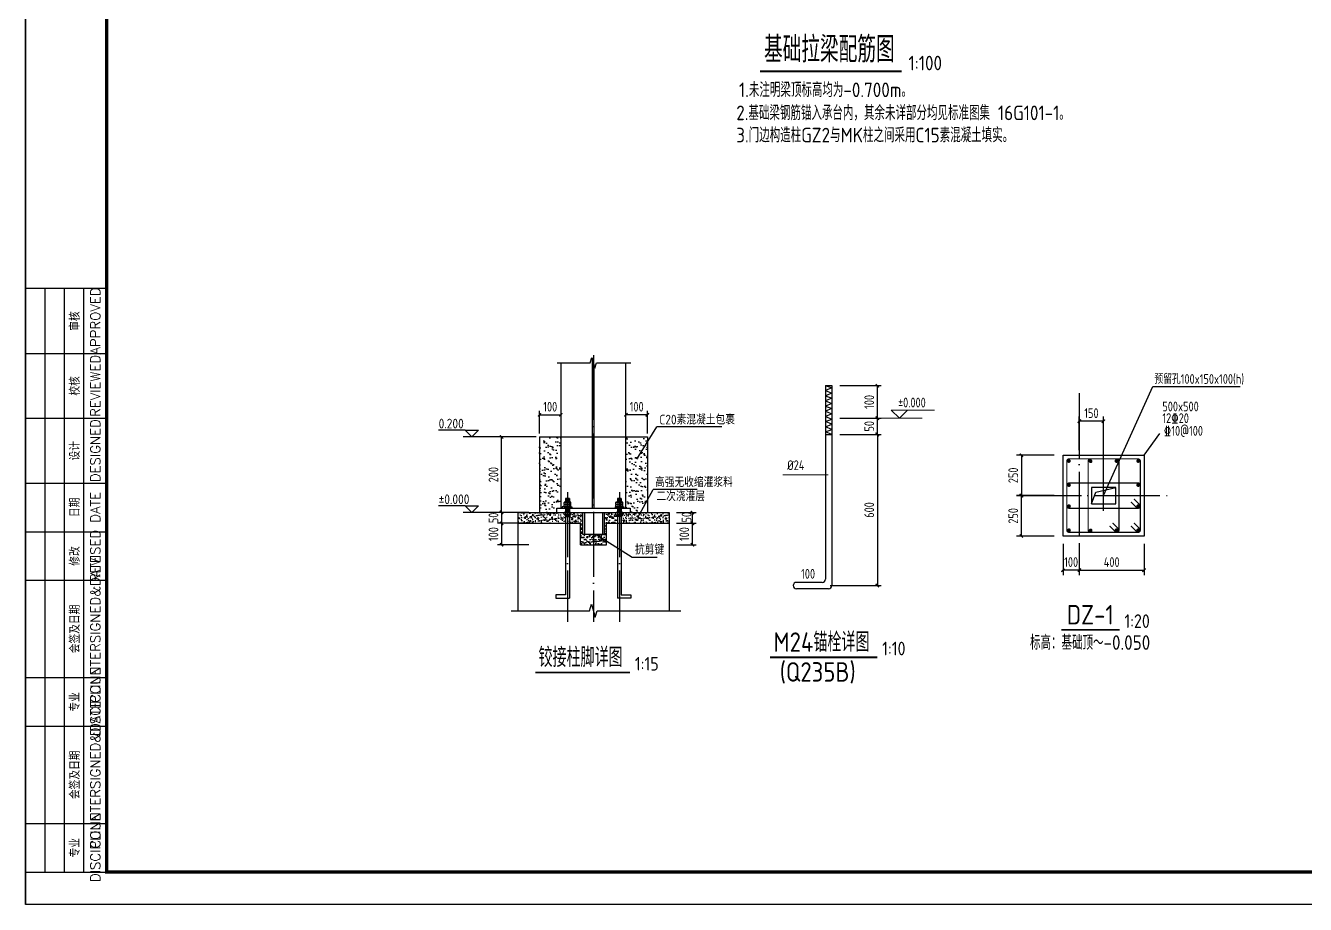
# Model space of a CAD drawing. Header units: millimetres. Extents: x 865974 to 875117, y 41124 to 44891.
# Drawn here: x 867834.6 to 868229.3, y 41123.6 to 41394.8 of the extents above; entities that cross this region are included whole.
import ezdxf
from ezdxf.enums import TextEntityAlignment as Align

# ---------------------------------------------------------------- set-up
doc = ezdxf.new("R2010")
doc.units = ezdxf.units.MM
doc.header["$LTSCALE"] = 1000
doc.header["$MEASUREMENT"] = 0
doc.linetypes.add('DOTE', pattern=[2.42, 2, -0.2, 0.02, -0.2])
for name, color, linetype in [('AXIS', 3, 'Continuous'), ('COLUMN', 9, 'Continuous'), ('D1', 112, 'Continuous'), ('D2', 6, 'Continuous'), ('DIM', 7, 'Continuous'), ('DIM_SYMB', 3, 'Continuous'), ('DOTE', 1, 'DOTE'), ('NUM', 7, 'Continuous'), ('OTHER', 2, 'Continuous'), ('Prof', 2, 'Continuous'), ('PUB_DIM', 3, 'Continuous'), ('PUB_TEXT', 7, 'Continuous'), ('图层4', 4, 'Continuous'), ('尺寸标注', 7, 'Continuous'), ('支撑', 6, 'Continuous'), ('柱', 2, 'Continuous'), ('柱平法箍筋', 24, 'Continuous'), ('柱平法纵筋', 7, 'Continuous'), ('柱集中标注', 2, 'Continuous'), ('梁', 4, 'Continuous'), ('螺栓孔标注', 253, 'Continuous')]:
    doc.layers.add(name, color=color, linetype=linetype)
doc.layers.add('D3', color=62, linetype='Continuous', lineweight=9)
doc.styles.add('ECEC_TK', font='txt_l.shx', dxfattribs={"bigfont": 'hztxt_l.shx'})
doc.styles.add('GBHZ', font='gbenor.shx', dxfattribs={"width": 0.9, "bigfont": 'gbcbig.shx'})
doc.dimstyles.new('Y10', dxfattribs={"dimscale": 0, "dimtxt": 3, "dimasz": 0.01, "dimexe": 1.2, "dimexo": 1, "dimgap": 1, "dimtad": 1, "dimdec": 0, "dimlfac": 10, "dimzin": 0, "dimdsep": 46, "dimtxsty": 'GBHZ', "dimblk1": 'DX', "dimblk2": 'DX', "dimsah": 1, "dimcen": 0.09, "dimdle": 1, "dimadec": 0, "dimazin": 0, "dimtfac": 1, "dimtdec": 0, "dimtix": 1, "dimtmove": 2, "dimatfit": 3, "dimldrblk": 'DX', "dimfxl": 0, "dimtolj": 1, "dimtzin": 0, "dimarcsym": 0})
doc.dimstyles.new('Y15', dxfattribs={"dimscale": 0, "dimtxt": 3, "dimasz": 0.01, "dimexe": 1.2, "dimexo": 1, "dimgap": 1, "dimtad": 1, "dimdec": 0, "dimlfac": 15, "dimzin": 0, "dimdsep": 46, "dimtxsty": 'GBHZ', "dimblk1": 'DX', "dimblk2": 'DX', "dimsah": 1, "dimcen": 0.09, "dimdle": 1, "dimadec": 0, "dimazin": 0, "dimtfac": 1, "dimtdec": 0, "dimtix": 1, "dimtmove": 2, "dimatfit": 3, "dimldrblk": 'DX', "dimfxl": 0, "dimtolj": 1, "dimtzin": 0, "dimarcsym": 0})
doc.dimstyles.new('Y20', dxfattribs={"dimscale": 0, "dimtxt": 3, "dimasz": 0.01, "dimexe": 1.5, "dimexo": 0.03, "dimgap": 1, "dimtad": 1, "dimdec": 0, "dimlfac": 20, "dimzin": 0, "dimdsep": 46, "dimtxsty": 'GBHZ', "dimblk1": 'DX', "dimblk2": 'DX', "dimsah": 1, "dimcen": 0.09, "dimdle": 1, "dimadec": 0, "dimazin": 0, "dimtfac": 1, "dimtdec": 0, "dimtix": 1, "dimtmove": 2, "dimatfit": 3, "dimldrblk": 'DX', "dimfxl": 0, "dimtolj": 1, "dimtzin": 0, "dimarcsym": 0})
pattern_1 = [(37.5, (502885.5119, -183034.294), (-0.041995572, 1.2845491793), [0, -1.0133333333, 0, -1.1333333333, 0, -1.0833333333]), (7.5, (502885.5119, -183034.294), (1.179851137, 1.88143071), [0, -0.5466666667, 0, -0.9133333333, 0, -0.35]), (327.5, (502884.6919, -183034.294), (2.0760945745, 0.0037727024), [0, -0.3333333333, 0, -1.2, 0, -1.5666666667]), (317.5, (502884.6919, -183034.294), (2.004084403, 0.585117043), [0, -0.1666666667, 0, -0.7866666667, 0, -0.9])]
pattern_2 = [(37.5, (502885.512, -183034.294), (-0.083991144, 2.569098359), [0, -2.026666667, 0, -2.266666667, 0, -2.166666667]), (7.5, (502885.512, -183034.294), (2.359702274, 3.76286142), [0, -1.093333333, 0, -1.826666667, 0, -0.7]), (327.5, (502883.872, -183034.294), (4.152189149, 0.007545405), [0, -0.666666667, 0, -2.4, 0, -3.133333333]), (317.5, (502883.872, -183034.294), (4.008168806, 1.170234087), [0, -0.333333333, 0, -1.573333333, 0, -1.8])]

# ---------------------------------------------------------------- blocks, each defined once
blk = doc.blocks.new('DX')
at = {"color": 0, "linetype": 'ByBlock', "const_width": 40}
blk.add_lwpolyline([(-54, -51), (46, 49)], dxfattribs=at)
blk = doc.blocks.new('*D584')
at = {"layer": 'Defpoints', "color": 0, "linetype": 'ByBlock', "transparency": 16777216}
for p in [(868034.36, 41241.21), (868040.26, 41241.21), (868034.36, 41234.54)]:
    blk.add_point(p, dxfattribs=at)
at = {"layer": 'DIM', "color": 0, "linetype": 'ByBlock', "lineweight": -2, "transparency": 16777216}
for p, q in [((868035.36, 41241.21), (868041.46, 41241.21)), ((868040.26, 41234.55), (868040.26, 41241.2)), ((868035.36, 41234.54), (868041.46, 41234.54))]:
    blk.add_line(p, q, dxfattribs=at)
at = {"layer": 'DIM', "color": 0, "linetype": 'ByBlock', "lineweight": -2, "transparency": 16777216, "xscale": 0.01, "yscale": 0.01, "zscale": 0.01}
for p, rotation in [((868040.26, 41241.21), 90), ((868040.26, 41234.54), 270)]:
    blk.add_blockref('DX', p, dxfattribs=dict(at, rotation=rotation))
at = {"layer": 'DIM', "color": 0, "linetype": 'ByBlock', "transparency": 16777216, "insert": (868037.76, 41237.87), "char_height": 3, "attachment_point": 5, "rotation": 90, "style": 'GBHZ'}
blk.add_mtext('\\A1;100', dxfattribs=at)
blk = doc.blocks.new('*D585')
at = {"layer": 'Defpoints', "color": 0, "linetype": 'ByBlock', "transparency": 16777216}
for p in [(868034.36, 41244.54), (868040.26, 41244.54), (868034.36, 41241.21)]:
    blk.add_point(p, dxfattribs=at)
at = {"layer": 'DIM', "color": 0, "linetype": 'ByBlock', "lineweight": -2, "transparency": 16777216}
for p, q in [((868035.36, 41244.54), (868041.46, 41244.54)), ((868040.26, 41241.22), (868040.26, 41244.53)), ((868035.36, 41241.21), (868041.46, 41241.21))]:
    blk.add_line(p, q, dxfattribs=at)
at = {"layer": 'DIM', "color": 0, "linetype": 'ByBlock', "lineweight": -2, "transparency": 16777216, "xscale": 0.01, "yscale": 0.01, "zscale": 0.01}
for p, rotation in [((868040.26, 41244.54), 90), ((868040.26, 41241.21), 270)]:
    blk.add_blockref('DX', p, dxfattribs=dict(at, rotation=rotation))
at = {"layer": 'DIM', "color": 0, "linetype": 'ByBlock', "transparency": 16777216, "insert": (868038.47, 41243.07), "char_height": 3, "attachment_point": 5, "rotation": 90, "style": 'GBHZ'}
blk.add_mtext('\\A1;50', dxfattribs=at)
blk = doc.blocks.new('*D586')
at = {"layer": 'Defpoints', "color": 0, "linetype": 'ByBlock', "transparency": 16777216}
for p in [(868151.91, 41262.24), (868141.72, 41249.74), (868151.91, 41249.74)]:
    blk.add_point(p, dxfattribs=at)
at = {"layer": 'DIM', "color": 0, "linetype": 'ByBlock', "lineweight": -2, "transparency": 16777216}
for p, q in [((868151.88, 41262.24), (868140.22, 41262.24)), ((868141.72, 41262.23), (868141.72, 41249.75)), ((868151.88, 41249.74), (868140.22, 41249.74))]:
    blk.add_line(p, q, dxfattribs=at)
at = {"layer": 'DIM', "color": 0, "linetype": 'ByBlock', "lineweight": -2, "transparency": 16777216, "xscale": 0.01, "yscale": 0.01, "zscale": 0.01}
for p, rotation in [((868141.72, 41262.24), 90), ((868141.72, 41249.74), 270)]:
    blk.add_blockref('DX', p, dxfattribs=dict(at, rotation=rotation))
at = {"layer": 'DIM', "color": 0, "linetype": 'ByBlock', "transparency": 16777216, "insert": (868139.22, 41255.99), "char_height": 3, "attachment_point": 5, "rotation": 90, "style": 'GBHZ'}
blk.add_mtext('\\A1;250', dxfattribs=at)
blk = doc.blocks.new('*D587')
at = {"layer": 'Defpoints', "color": 0, "linetype": 'ByBlock', "transparency": 16777216}
for p in [(868159.58, 41234.85), (868179.58, 41234.85), (868179.58, 41226.74)]:
    blk.add_point(p, dxfattribs=at)
at = {"layer": 'DIM', "color": 0, "linetype": 'ByBlock', "lineweight": -2, "transparency": 16777216}
for p, q in [((868159.58, 41234.82), (868159.58, 41225.24)), ((868179.58, 41234.82), (868179.58, 41225.24)), ((868159.59, 41226.74), (868179.57, 41226.74))]:
    blk.add_line(p, q, dxfattribs=at)
at = {"layer": 'DIM', "color": 0, "linetype": 'ByBlock', "lineweight": -2, "transparency": 16777216, "xscale": 0.01, "yscale": 0.01, "zscale": 0.01, "rotation": 180}
blk.add_blockref('DX', (868159.58, 41226.74), dxfattribs=at)
at = {"layer": 'DIM', "color": 0, "linetype": 'ByBlock', "lineweight": -2, "transparency": 16777216, "xscale": 0.01, "yscale": 0.01, "zscale": 0.01}
blk.add_blockref('DX', (868179.58, 41226.74), dxfattribs=at)
at = {"layer": 'DIM', "color": 0, "linetype": 'ByBlock', "transparency": 16777216, "insert": (868169.58, 41229.24), "char_height": 3, "attachment_point": 5, "style": 'GBHZ'}
blk.add_mtext('\\A1;400', dxfattribs=at)
blk = doc.blocks.new('*D588')
at = {"layer": 'Defpoints', "color": 0, "linetype": 'ByBlock', "transparency": 16777216}
for p in [(868154.58, 41234.85), (868159.58, 41234.85), (868154.58, 41226.74)]:
    blk.add_point(p, dxfattribs=at)
at = {"layer": 'DIM', "color": 0, "linetype": 'ByBlock', "lineweight": -2, "transparency": 16777216}
for p, q in [((868154.58, 41234.82), (868154.58, 41225.24)), ((868159.58, 41234.82), (868159.58, 41225.24)), ((868154.57, 41226.74), (868154.56, 41226.74)), ((868159.58, 41226.74), (868154.58, 41226.74)), ((868159.59, 41226.74), (868159.6, 41226.74))]:
    blk.add_line(p, q, dxfattribs=at)
at = {"layer": 'DIM', "color": 0, "linetype": 'ByBlock', "lineweight": -2, "transparency": 16777216, "xscale": 0.01, "yscale": 0.01, "zscale": 0.01}
blk.add_blockref('DX', (868154.58, 41226.74), dxfattribs=at)
at = {"layer": 'DIM', "color": 0, "linetype": 'ByBlock', "lineweight": -2, "transparency": 16777216, "xscale": 0.01, "yscale": 0.01, "zscale": 0.01, "rotation": 180}
blk.add_blockref('DX', (868159.58, 41226.74), dxfattribs=at)
at = {"layer": 'DIM', "color": 0, "linetype": 'ByBlock', "transparency": 16777216, "insert": (868157.08, 41229.24), "char_height": 3, "attachment_point": 5, "style": 'GBHZ'}
blk.add_mtext('\\A1;100', dxfattribs=at)
blk = doc.blocks.new('*D589')
at = {"layer": 'Defpoints', "color": 0, "linetype": 'ByBlock', "transparency": 16777216}
for p in [(868141.72, 41249.74), (868151.91, 41249.74), (868151.91, 41237.24)]:
    blk.add_point(p, dxfattribs=at)
at = {"layer": 'DIM', "color": 0, "linetype": 'ByBlock', "lineweight": -2, "transparency": 16777216}
for p, q in [((868151.88, 41249.74), (868140.22, 41249.74)), ((868141.72, 41237.25), (868141.72, 41249.73)), ((868151.88, 41237.24), (868140.22, 41237.24))]:
    blk.add_line(p, q, dxfattribs=at)
at = {"layer": 'DIM', "color": 0, "linetype": 'ByBlock', "lineweight": -2, "transparency": 16777216, "xscale": 0.01, "yscale": 0.01, "zscale": 0.01}
for p, rotation in [((868141.72, 41249.74), 90), ((868141.72, 41237.24), 270)]:
    blk.add_blockref('DX', p, dxfattribs=dict(at, rotation=rotation))
at = {"layer": 'DIM', "color": 0, "linetype": 'ByBlock', "transparency": 16777216, "insert": (868139.22, 41243.49), "char_height": 3, "attachment_point": 5, "rotation": 90, "style": 'GBHZ'}
blk.add_mtext('\\A1;250', dxfattribs=at)
blk = doc.blocks.new('*D590')
at = {"layer": 'Defpoints', "color": 0, "linetype": 'ByBlock', "transparency": 16777216}
for p in [(868159.58, 41272.7), (868159.58, 41263.73), (868167.08, 41263.73)]:
    blk.add_point(p, dxfattribs=at)
at = {"layer": 'DIM', "color": 0, "linetype": 'ByBlock', "lineweight": -2, "transparency": 16777216}
for p, q in [((868159.58, 41263.76), (868159.58, 41274.2)), ((868167.07, 41272.7), (868159.59, 41272.7)), ((868167.08, 41263.76), (868167.08, 41274.2))]:
    blk.add_line(p, q, dxfattribs=at)
at = {"layer": 'DIM', "color": 0, "linetype": 'ByBlock', "lineweight": -2, "transparency": 16777216, "xscale": 0.01, "yscale": 0.01, "zscale": 0.01, "rotation": 180}
blk.add_blockref('DX', (868159.58, 41272.7), dxfattribs=at)
at = {"layer": 'DIM', "color": 0, "linetype": 'ByBlock', "lineweight": -2, "transparency": 16777216, "xscale": 0.01, "yscale": 0.01, "zscale": 0.01}
blk.add_blockref('DX', (868167.08, 41272.7), dxfattribs=at)
at = {"layer": 'DIM', "color": 0, "linetype": 'ByBlock', "transparency": 16777216, "insert": (868163.33, 41275.2), "char_height": 3, "attachment_point": 5, "style": 'GBHZ'}
blk.add_mtext('\\A1;150', dxfattribs=at)
blk = doc.blocks.new('*D591')
at = {"layer": 'Defpoints', "color": 0, "linetype": 'ByBlock', "transparency": 16777216}
for p in [(867990.79, 41244.54), (867981.39, 41241.21), (867990.79, 41241.21)]:
    blk.add_point(p, dxfattribs=at)
at = {"layer": 'DIM', "color": 0, "linetype": 'ByBlock', "lineweight": -2, "transparency": 16777216}
for p, q in [((867989.79, 41244.54), (867980.19, 41244.54)), ((867981.39, 41244.55), (867981.39, 41244.56)), ((867981.39, 41244.54), (867981.39, 41241.21)), ((867989.79, 41241.21), (867980.19, 41241.21)), ((867981.39, 41241.2), (867981.39, 41241.19))]:
    blk.add_line(p, q, dxfattribs=at)
at = {"layer": 'DIM', "color": 0, "linetype": 'ByBlock', "lineweight": -2, "transparency": 16777216, "xscale": 0.01, "yscale": 0.01, "zscale": 0.01}
for p, rotation in [((867981.39, 41244.54), 270), ((867981.39, 41241.21), 90)]:
    blk.add_blockref('DX', p, dxfattribs=dict(at, rotation=rotation))
at = {"layer": 'DIM', "color": 0, "linetype": 'ByBlock', "transparency": 16777216, "insert": (867978.89, 41242.87), "char_height": 3, "attachment_point": 5, "rotation": 90, "style": 'GBHZ'}
blk.add_mtext('\\A1;50', dxfattribs=at)
blk = doc.blocks.new('*D592')
at = {"layer": 'Defpoints', "color": 0, "linetype": 'ByBlock', "transparency": 16777216}
for p in [(867990.79, 41241.21), (867981.39, 41234.54), (867990.79, 41234.54)]:
    blk.add_point(p, dxfattribs=at)
at = {"layer": 'DIM', "color": 0, "linetype": 'ByBlock', "lineweight": -2, "transparency": 16777216}
for p, q in [((867989.79, 41241.21), (867980.19, 41241.21)), ((867981.39, 41241.2), (867981.39, 41234.55)), ((867989.79, 41234.54), (867980.19, 41234.54))]:
    blk.add_line(p, q, dxfattribs=at)
at = {"layer": 'DIM', "color": 0, "linetype": 'ByBlock', "lineweight": -2, "transparency": 16777216, "xscale": 0.01, "yscale": 0.01, "zscale": 0.01}
for p, rotation in [((867981.39, 41241.21), 90), ((867981.39, 41234.54), 270)]:
    blk.add_blockref('DX', p, dxfattribs=dict(at, rotation=rotation))
at = {"layer": 'DIM', "color": 0, "linetype": 'ByBlock', "transparency": 16777216, "insert": (867978.89, 41237.87), "char_height": 3, "attachment_point": 5, "rotation": 90, "style": 'GBHZ'}
blk.add_mtext('\\A1;100', dxfattribs=at)
blk = doc.blocks.new('*D593')
at = {"layer": 'Defpoints', "color": 0, "linetype": 'ByBlock', "transparency": 16777216}
for p in [(867999.73, 41274.68), (867993.06, 41267.89), (867999.73, 41268.43)]:
    blk.add_point(p, dxfattribs=at)
at = {"layer": 'DIM', "color": 0, "linetype": 'ByBlock', "lineweight": -2, "transparency": 16777216}
for p, q in [((867993.06, 41268.89), (867993.06, 41275.88)), ((867999.73, 41269.43), (867999.73, 41275.88)), ((867993.07, 41274.68), (867999.72, 41274.68))]:
    blk.add_line(p, q, dxfattribs=at)
at = {"layer": 'DIM', "color": 0, "linetype": 'ByBlock', "lineweight": -2, "transparency": 16777216, "xscale": 0.01, "yscale": 0.01, "zscale": 0.01, "rotation": 180}
blk.add_blockref('DX', (867993.06, 41274.68), dxfattribs=at)
at = {"layer": 'DIM', "color": 0, "linetype": 'ByBlock', "lineweight": -2, "transparency": 16777216, "xscale": 0.01, "yscale": 0.01, "zscale": 0.01}
blk.add_blockref('DX', (867999.73, 41274.68), dxfattribs=at)
at = {"layer": 'DIM', "color": 0, "linetype": 'ByBlock', "transparency": 16777216, "insert": (867996.4, 41277.18), "char_height": 3, "attachment_point": 5, "style": 'GBHZ'}
blk.add_mtext('\\A1;100', dxfattribs=at)
blk = doc.blocks.new('*D594')
at = {"layer": 'Defpoints', "color": 0, "linetype": 'ByBlock', "transparency": 16777216}
for p in [(867981.39, 41267.89), (867993.06, 41267.89), (867990.79, 41244.54)]:
    blk.add_point(p, dxfattribs=at)
at = {"layer": 'DIM', "color": 0, "linetype": 'ByBlock', "lineweight": -2, "transparency": 16777216}
for p, q in [((867992.06, 41267.89), (867980.19, 41267.89)), ((867981.39, 41244.55), (867981.39, 41267.88)), ((867989.79, 41244.54), (867980.19, 41244.54))]:
    blk.add_line(p, q, dxfattribs=at)
at = {"layer": 'DIM', "color": 0, "linetype": 'ByBlock', "lineweight": -2, "transparency": 16777216, "xscale": 0.01, "yscale": 0.01, "zscale": 0.01}
for p, rotation in [((867981.39, 41267.89), 90), ((867981.39, 41244.54), 270)]:
    blk.add_blockref('DX', p, dxfattribs=dict(at, rotation=rotation))
at = {"layer": 'DIM', "color": 0, "linetype": 'ByBlock', "transparency": 16777216, "insert": (867978.89, 41256.21), "char_height": 3, "attachment_point": 5, "rotation": 90, "style": 'GBHZ'}
blk.add_mtext('\\A1;200', dxfattribs=at)
blk = doc.blocks.new('*D595')
at = {"layer": 'Defpoints', "color": 0, "linetype": 'ByBlock', "transparency": 16777216}
for p in [(868019.73, 41274.68), (868019.73, 41268.43), (868026.4, 41267.89)]:
    blk.add_point(p, dxfattribs=at)
at = {"layer": 'DIM', "color": 0, "linetype": 'ByBlock', "lineweight": -2, "transparency": 16777216}
for p, q in [((868019.73, 41269.43), (868019.73, 41275.88)), ((868026.4, 41268.89), (868026.4, 41275.88)), ((868026.39, 41274.68), (868019.74, 41274.68))]:
    blk.add_line(p, q, dxfattribs=at)
at = {"layer": 'DIM', "color": 0, "linetype": 'ByBlock', "lineweight": -2, "transparency": 16777216, "xscale": 0.01, "yscale": 0.01, "zscale": 0.01, "rotation": 180}
blk.add_blockref('DX', (868019.73, 41274.68), dxfattribs=at)
at = {"layer": 'DIM', "color": 0, "linetype": 'ByBlock', "lineweight": -2, "transparency": 16777216, "xscale": 0.01, "yscale": 0.01, "zscale": 0.01}
blk.add_blockref('DX', (868026.4, 41274.68), dxfattribs=at)
at = {"layer": 'DIM', "color": 0, "linetype": 'ByBlock', "transparency": 16777216, "insert": (868023.06, 41277.18), "char_height": 3, "attachment_point": 5, "style": 'GBHZ'}
blk.add_mtext('\\A1;100', dxfattribs=at)
blk = doc.blocks.new('*D634')
at = {"layer": 'Defpoints', "color": 0, "transparency": 16777216}
for p in [(868084.69, 41268.64), (868081.71, 41221.98), (868097.3, 41221.98)]:
    blk.add_point(p, dxfattribs=at)
at = {"layer": 'DIM', "color": 0, "lineweight": -2, "transparency": 16777216}
for p, q in [((868085.69, 41268.64), (868098.5, 41268.64)), ((868097.3, 41268.63), (868097.3, 41221.99)), ((868082.71, 41221.98), (868098.5, 41221.98))]:
    blk.add_line(p, q, dxfattribs=at)
at = {"layer": 'DIM', "color": 0, "lineweight": -2, "transparency": 16777216, "xscale": 0.01, "yscale": 0.01, "zscale": 0.01}
for p, rotation in [((868097.3, 41268.64), 90), ((868097.3, 41221.98), 270)]:
    blk.add_blockref('DX', p, dxfattribs=dict(at, rotation=rotation))
at = {"layer": 'DIM', "color": 0, "transparency": 16777216, "insert": (868094.8, 41245.31), "char_height": 3, "attachment_point": 5, "rotation": 90, "style": 'GBHZ'}
blk.add_mtext('\\A1;600', dxfattribs=at)
blk = doc.blocks.new('*D635')
at = {"layer": 'Defpoints', "color": 0, "linetype": 'ByBlock', "transparency": 16777216}
for p in [(868084.69, 41273.64), (868097.3, 41273.64), (868084.69, 41268.64)]:
    blk.add_point(p, dxfattribs=at)
at = {"layer": 'DIM', "color": 0, "linetype": 'ByBlock', "lineweight": -2, "transparency": 16777216}
for p, q in [((868085.69, 41273.64), (868098.5, 41273.64)), ((868097.3, 41268.65), (868097.3, 41273.63)), ((868085.69, 41268.64), (868098.5, 41268.64))]:
    blk.add_line(p, q, dxfattribs=at)
at = {"layer": 'DIM', "color": 0, "linetype": 'ByBlock', "lineweight": -2, "transparency": 16777216, "xscale": 0.01, "yscale": 0.01, "zscale": 0.01}
for p, rotation in [((868097.3, 41273.64), 90), ((868097.3, 41268.64), 270)]:
    blk.add_blockref('DX', p, dxfattribs=dict(at, rotation=rotation))
at = {"layer": 'DIM', "color": 0, "linetype": 'ByBlock', "transparency": 16777216, "insert": (868094.8, 41271.14), "char_height": 3, "attachment_point": 5, "rotation": 90, "style": 'GBHZ'}
blk.add_mtext('\\A1;50', dxfattribs=at)
blk = doc.blocks.new('*D636')
at = {"layer": 'Defpoints', "color": 0, "linetype": 'ByBlock', "transparency": 16777216}
for p in [(868084.69, 41283.68), (868097.3, 41283.68), (868084.69, 41273.64)]:
    blk.add_point(p, dxfattribs=at)
at = {"layer": 'DIM', "color": 0, "linetype": 'ByBlock', "lineweight": -2, "transparency": 16777216}
for p, q in [((868085.69, 41283.68), (868098.5, 41283.68)), ((868097.3, 41273.65), (868097.3, 41283.67)), ((868085.69, 41273.64), (868098.5, 41273.64))]:
    blk.add_line(p, q, dxfattribs=at)
at = {"layer": 'DIM', "color": 0, "linetype": 'ByBlock', "lineweight": -2, "transparency": 16777216, "xscale": 0.01, "yscale": 0.01, "zscale": 0.01}
for p, rotation in [((868097.3, 41283.68), 90), ((868097.3, 41273.64), 270)]:
    blk.add_blockref('DX', p, dxfattribs=dict(at, rotation=rotation))
at = {"layer": 'DIM', "color": 0, "linetype": 'ByBlock', "transparency": 16777216, "insert": (868094.8, 41278.66), "char_height": 3, "attachment_point": 5, "rotation": 90, "style": 'GBHZ'}
blk.add_mtext('\\A1;100', dxfattribs=at)

msp = doc.modelspace()

# ---------------------------------------------------------------- hatches: boundary and pattern name
at = {"layer": 'DIM', "linetype": 'ByBlock'}
h = msp.add_hatch(dxfattribs=at)
h.set_pattern_fill('AR-SAND', color=256, scale=1.333333, style=0)
h.set_pattern_definition(pattern_2)
h.paths.add_polyline_path([(867999.729, 41267.89), (867993.063, 41267.89), (867993.063, 41244.54), (867998.396, 41244.54), (867998.396, 41245.873), (867999.729, 41245.873)])
h = msp.add_hatch(dxfattribs=at)
h.set_pattern_fill('AR-SAND', color=256, scale=1.333333, style=0)
h.set_pattern_definition(pattern_2)
h.paths.add_polyline_path([(868026.396, 41267.89), (868019.729, 41267.89), (868019.729, 41245.873), (868021.063, 41245.873), (868021.063, 41244.54), (868024.295, 41244.54), (868026.396, 41248.37)])
at = {"layer": '柱集中标注', "linetype": 'ByBlock'}
h = msp.add_hatch(dxfattribs=at)
h.set_pattern_fill('AR-SAND', color=2, scale=0.666667, style=0)
h.set_pattern_definition(pattern_1)
h.paths.add_polyline_path([(868001.129, 41243.82), (868000.77, 41243.82, -0.4648425), (868000.656, 41243.92), (868000.656, 41244.44, -0.3768346), (868000.74, 41244.54), (867986.396, 41244.54), (867986.396, 41241.207), (868001.129, 41241.207)])
h = msp.add_hatch(dxfattribs=at)
h.set_pattern_fill('AR-SAND', color=2, scale=0.666667, style=0)
h.set_pattern_definition(pattern_1)
h.paths.add_polyline_path([(868009.729, 41237.873), (868006.396, 41237.873), (868006.396, 41244.54), (868002.329, 41244.54), (868002.329, 41243.82), (868002.719, 41243.82, 0.3653345), (868002.803, 41243.916), (868002.803, 41243.92, -0.4648425), (868002.689, 41243.82), (868002.329, 41243.82), (868002.329, 41241.207), (868005.729, 41241.207), (868005.729, 41234.54), (868009.729, 41234.54)])
h = msp.add_hatch(dxfattribs=at)
h.set_pattern_fill('AR-SAND', color=2, scale=0.666667, style=0)
h.set_pattern_definition(pattern_1)
h.paths.add_polyline_path([(868017.129, 41243.82), (868016.77, 41243.82, -0.0373924), (868016.755, 41243.819, 26.7433863), (868016.74, 41243.82), (868017.129, 41243.82), (868017.129, 41244.54), (868016.77, 41244.54), (868013.063, 41244.54), (868013.063, 41237.873), (868010.429, 41237.873), (868013.729, 41235.958), (868013.729, 41241.207), (868017.129, 41241.207)])
h = msp.add_hatch(dxfattribs=at)
h.set_pattern_fill('AR-SAND', color=2, scale=0.666667, style=0)
h.set_pattern_definition(pattern_1)
h.paths.add_polyline_path([(868033.063, 41244.54), (868018.719, 41244.54, -0.3768346), (868018.803, 41244.44), (868018.803, 41243.92, -0.4648425), (868018.689, 41243.82), (868018.329, 41243.82), (868018.329, 41241.207), (868033.063, 41241.207)])
h = msp.add_hatch(dxfattribs=at)
h.set_pattern_fill('AR-SAND', color=2, scale=0.666667, style=0)
h.set_pattern_definition(pattern_1)
h.paths.add_polyline_path([(868010.429, 41237.873), (868009.729, 41237.873), (868009.729, 41234.54), (868013.729, 41234.54), (868013.729, 41235.958)])

# ---------------------------------------------------------------- linework, layer by layer
for p, q in [((867834.584, 41123.604), (867834.584, 41717.604)), ((867834.584, 41717.604), (867834.584, 41123.604)), ((867840.584, 41133.604), (867840.584, 41313.604)), ((867846.584, 41133.604), (867846.584, 41313.604)), ((867852.584, 41133.604), (867852.584, 41313.604)), ((867834.584, 41293.604), (867859.584, 41293.604)), ((868009.463, 41245.873), (868009.463, 41291.694)), ((867999.729, 41245.873), (867999.729, 41290.716)), ((868009.996, 41245.873), (868009.996, 41289.739)), ((868019.729, 41245.873), (868019.729, 41290.716)), ((867834.584, 41273.604), (867859.584, 41273.604)), ((868023.094, 41260.976), (868029.237, 41270.963)), ((868049.285, 41270.963), (868029.237, 41270.963)), ((867834.584, 41253.604), (867859.584, 41253.604)), ((868001.129, 41248.873), (868001.129, 41247.731)), ((868002.331, 41248.873), (868001.131, 41248.873)), ((868002.331, 41248.873), (868002.331, 41247.731)), ((868017.128, 41248.873), (868018.328, 41248.873)), ((868017.128, 41248.873), (868017.128, 41247.731)), ((868018.329, 41248.873), (868018.329, 41247.731)), ((867986.396, 41241.207), (868005.729, 41241.207)), ((868005.729, 41234.54), (868005.729, 41241.207)), ((868013.729, 41234.54), (868013.729, 41241.207)), ((868013.729, 41241.207), (868033.063, 41241.207)), ((867834.584, 41238.604), (867859.584, 41238.604)), ((868010.429, 41237.873), (868021.654, 41230.776)), ((868005.729, 41234.54), (868013.729, 41234.54)), ((868021.654, 41230.776), (868029.338, 41230.776)), ((867834.584, 41223.604), (867859.584, 41223.604)), ((867834.584, 41193.604), (867859.584, 41193.604)), ((867834.584, 41178.604), (867859.584, 41178.604)), ((867834.584, 41148.604), (867859.584, 41148.604)), ((868675.584, 41123.604), (867834.584, 41123.604))]:
    msp.add_line(p, q)
at = {"color": 0, "const_width": 1}
msp.add_lwpolyline([(868665.584, 41133.604), (867859.584, 41133.604), (867859.584, 41707.604), (868665.584, 41707.604)], close=True, dxfattribs=at)
at = {"const_width": 0.667}
msp.add_lwpolyline([(868061.085, 41380.643), (868104.851, 41380.643)], dxfattribs=at)
msp.add_lwpolyline([(867834.584, 41313.604), (867834.584, 41133.604), (867859.584, 41133.604), (867859.584, 41313.604)], close=True)
at = {"layer": 'AXIS'}
for p, q in [((868001.129, 41248.873), (868002.329, 41248.873)), ((868001.129, 41248.74), (868002.329, 41248.74)), ((868001.129, 41248.607), (868002.329, 41248.607)), ((868001.129, 41248.607), (868002.329, 41248.607)), ((868001.129, 41248.473), (868002.329, 41248.473)), ((868001.129, 41248.473), (868002.329, 41248.473)), ((868001.129, 41248.34), (868002.329, 41248.34)), ((868001.129, 41248.207), (868002.329, 41248.207)), ((868001.129, 41248.073), (868002.329, 41248.073)), ((868001.129, 41247.94), (868002.329, 41247.94)), ((868001.129, 41247.807), (868002.329, 41247.807)), ((868018.329, 41248.873), (868017.129, 41248.873)), ((868018.329, 41248.74), (868017.129, 41248.74)), ((868018.329, 41248.607), (868017.129, 41248.607)), ((868018.329, 41248.607), (868017.129, 41248.607)), ((868018.329, 41248.473), (868017.129, 41248.473)), ((868018.329, 41248.473), (868017.129, 41248.473)), ((868018.329, 41248.34), (868017.129, 41248.34)), ((868018.329, 41248.207), (868017.129, 41248.207)), ((868018.329, 41248.073), (868017.129, 41248.073)), ((868018.329, 41247.94), (868017.129, 41247.94)), ((868018.329, 41247.807), (868017.129, 41247.807)), ((868001.129, 41245.873), (868002.329, 41245.873)), ((868001.129, 41245.74), (868002.329, 41245.74)), ((868001.129, 41245.607), (868002.329, 41245.607)), ((868001.129, 41245.607), (868002.329, 41245.607)), ((868001.129, 41245.473), (868002.329, 41245.473)), ((868001.129, 41245.34), (868002.329, 41245.34)), ((868001.129, 41245.207), (868002.329, 41245.207)), ((868001.129, 41245.073), (868002.329, 41245.073)), ((868001.129, 41244.94), (868002.329, 41244.94)), ((868001.129, 41244.807), (868002.329, 41244.807)), ((868001.129, 41244.807), (868002.329, 41244.807)), ((868001.129, 41244.673), (868002.329, 41244.673)), ((868001.129, 41243.82), (868002.329, 41243.82)), ((868001.129, 41243.687), (868002.329, 41243.687)), ((868018.329, 41245.873), (868017.129, 41245.873)), ((868018.329, 41245.74), (868017.129, 41245.74)), ((868018.329, 41245.607), (868017.129, 41245.607)), ((868018.329, 41245.607), (868017.129, 41245.607)), ((868018.329, 41245.473), (868017.129, 41245.473)), ((868018.329, 41245.34), (868017.129, 41245.34)), ((868018.329, 41245.207), (868017.129, 41245.207)), ((868018.329, 41245.073), (868017.129, 41245.073)), ((868018.329, 41244.94), (868017.129, 41244.94)), ((868018.329, 41244.807), (868017.129, 41244.807)), ((868018.329, 41244.807), (868017.129, 41244.807)), ((868018.329, 41244.673), (868017.129, 41244.673)), ((868018.329, 41243.82), (868017.129, 41243.82)), ((868018.329, 41243.687), (868017.129, 41243.687)), ((868001.129, 41243.554), (868002.329, 41243.554)), ((868001.129, 41243.554), (868002.329, 41243.554)), ((868001.129, 41243.42), (868002.329, 41243.42)), ((868001.129, 41243.287), (868002.329, 41243.287)), ((868018.329, 41243.554), (868017.129, 41243.554)), ((868018.329, 41243.554), (868017.129, 41243.554)), ((868018.329, 41243.42), (868017.129, 41243.42)), ((868018.329, 41243.287), (868017.129, 41243.287))]:
    msp.add_line(p, q, dxfattribs=at)
at = {"layer": 'COLUMN'}
for p, q in [((868001.129, 41245.873), (868001.129, 41219.167)), ((868002.329, 41245.873), (868002.329, 41218.151)), ((868017.129, 41245.873), (868017.129, 41218.151)), ((868018.329, 41245.873), (868018.329, 41219.167))]:
    msp.add_line(p, q, dxfattribs=at)
at = {"layer": 'D1'}
for p, q in [((867970.208, 41269.938), (867961.904, 41269.938)), ((867970.208, 41269.938), (867972.256, 41267.89)), ((867970.208, 41269.938), (867974.304, 41269.938)), ((867974.304, 41269.938), (867972.256, 41267.89)), ((867970.208, 41246.588), (867961.904, 41246.588)), ((867970.208, 41246.588), (867972.256, 41244.54)), ((867970.208, 41246.588), (867974.304, 41246.588)), ((867974.304, 41246.588), (867972.256, 41244.54))]:
    msp.add_line(p, q, dxfattribs=at)
for points in [[(867979.992, 41267.89), (867969.589, 41267.89)], [(867979.992, 41244.54), (867969.589, 41244.54)]]:
    msp.add_lwpolyline(points, dxfattribs=at)
at = {"layer": 'D2'}
for p, q in [((868081.285, 41283.676), (868083.285, 41283.676)), ((868081.285, 41283.676), (868081.285, 41223.976)), ((868083.285, 41283.676), (868083.285, 41221.976)), ((868080.285, 41222.976), (868072.352, 41222.976)), ((868082.285, 41220.976), (868072.352, 41220.976))]:
    msp.add_line(p, q, dxfattribs=at)
for centre, start, end in [((868080.285, 41223.976), 270, 0), ((868072.352, 41221.976), 90, 180), ((868072.352, 41221.976), 180, 270), ((868082.285, 41221.976), 270, 0)]:
    msp.add_arc(centre, 1, start, end, dxfattribs=at)
at = {"layer": 'D3'}
for p, q in [((868101.587, 41276.141), (868104.085, 41273.643)), ((868106.583, 41276.141), (868101.587, 41276.141)), ((868106.583, 41276.141), (868104.085, 41273.643)), ((868106.583, 41276.141), (868114.897, 41276.141)), ((868082.111, 41256.107), (868068.124, 41256.107))]:
    msp.add_line(p, q, dxfattribs=at)
msp.add_lwpolyline([(868098.501, 41273.643), (868111.15, 41273.643)], dxfattribs=at)
at = {"layer": 'DIM'}
for p, q in [((868164.738, 41250.85), (868170.834, 41252.238)), ((868163.334, 41247.238), (868164.738, 41250.85))]:
    msp.add_line(p, q, dxfattribs=at)
msp.add_lwpolyline([(868163.334, 41247.238), (868170.834, 41247.238), (868170.834, 41252.238), (868163.334, 41252.238)], close=True, dxfattribs=at)
at = {"layer": 'DIM_SYMB', "const_width": 0.525}
for points in [[(868154.08, 41208.289), (868172.029, 41208.289)], [(868064.232, 41199.844), (868097.33, 41199.844)], [(867991.79, 41195.144), (868021.049, 41195.144)]]:
    msp.add_lwpolyline(points, dxfattribs=at)
at = {"layer": 'DOTE', "linetype": 'DOTE', "ltscale": 0.01}
for p, q in [((868009.729, 41293.094), (868009.729, 41210.758)), ((868159.584, 41281.308), (868159.584, 41233.998)), ((868167.084, 41245.035), (868167.084, 41263.728)), ((868001.729, 41250.791), (868001.729, 41210.758)), ((868017.729, 41250.791), (868017.729, 41210.758)), ((868140.249, 41249.738), (868188.632, 41249.738))]:
    msp.add_line(p, q, dxfattribs=at)
at = {"layer": 'OTHER'}
for p, q in [((867986.396, 41244.54), (867986.396, 41214.233)), ((868033.063, 41244.54), (868033.063, 41214.233))]:
    msp.add_line(p, q, dxfattribs=at)
for points in [[(867998.538, 41290.716), (868008.747, 41290.716), (868009.276, 41292.379), (868010.183, 41289.054), (868010.712, 41290.716), (868021.275, 41290.716)], [(867984.315, 41214.233), (868008.551, 41214.233), (868009.185, 41216.228), (868010.273, 41212.239), (868010.908, 41214.233), (868036.653, 41214.233)]]:
    msp.add_lwpolyline(points, dxfattribs=at)
at = {"layer": 'Prof'}
for points in [[(868081.285, 41283.676), (868083.285, 41282.976), (868081.285, 41282.176), (868083.285, 41281.376), (868081.285, 41280.576), (868083.285, 41279.776), (868081.285, 41278.976), (868083.285, 41278.176), (868081.285, 41277.376), (868083.285, 41276.576), (868081.285, 41275.776), (868083.285, 41274.976), (868081.285, 41274.176), (868083.285, 41273.376)], [(868081.285, 41268.643), (868083.285, 41268.643), (868081.285, 41269.376), (868083.285, 41270.176), (868081.285, 41270.976), (868083.285, 41271.776), (868081.285, 41272.576), (868083.285, 41273.376)]]:
    msp.add_lwpolyline(points, dxfattribs=at)
at = {"layer": 'PUB_DIM'}
for p, q in [((867993.063, 41267.89), (868026.396, 41267.89)), ((867993.063, 41267.89), (867993.063, 41244.54)), ((868026.396, 41267.89), (868026.396, 41244.54))]:
    msp.add_line(p, q, dxfattribs=at)
at = {"layer": '图层4'}
for p, q in [((868167.084, 41249.738), (868182.32, 41283.457)), ((868182.32, 41283.457), (868209.258, 41283.457))]:
    msp.add_line(p, q, dxfattribs=at)
at = {"layer": '尺寸标注', "color": 4, "linetype": 'ByBlock'}
for p, q in [((868001.129, 41219.167), (867998.151, 41219.167)), ((867998.151, 41219.167), (867998.151, 41218.151)), ((867998.151, 41218.151), (868002.329, 41218.151)), ((868021.308, 41218.151), (868017.129, 41218.151)), ((868018.329, 41219.167), (868021.308, 41219.167)), ((868021.308, 41219.167), (868021.308, 41218.151))]:
    msp.add_line(p, q, dxfattribs=at)
at = {"layer": '支撑', "color": 3}
for p in [(868023.437, 41242.976), (868041.7, 41251.614)]:
    msp.add_line(p, (868028.176, 41251.614), dxfattribs=at)
at = {"layer": '柱'}
msp.add_line((867986.396, 41244.54), (868033.063, 41244.54), dxfattribs=at)
msp.add_lwpolyline([(868154.584, 41262.238), (868179.584, 41262.238), (868179.584, 41237.238), (868154.584, 41237.238)], close=True, dxfattribs=at)
msp.add_lwpolyline([(867998.396, 41244.54), (867998.396, 41245.873), (868021.063, 41245.873), (868021.063, 41244.54)], dxfattribs=at)
at = {"layer": '柱平法箍筋', "const_width": 0.35}
for points in [[(868176.455, 41241.311), (868178.223, 41239.543, -0.6681785), (868177.751, 41238.405), (868156.418, 41238.405, -0.4142136), (868155.751, 41239.071), (868155.751, 41260.405, -0.4142136), (868156.418, 41261.071), (868177.751, 41261.071, -0.4142131), (868178.418, 41260.405), (868178.418, 41239.071, -0.6681788), (868177.28, 41238.6), (868175.512, 41240.368)], [(868169.866, 41241.311), (868171.633, 41239.543, -0.6681786), (868171.162, 41238.405), (868163.007, 41238.405, -0.4142136), (868162.34, 41239.071), (868162.34, 41260.405, -0.4142136), (868163.007, 41261.071), (868171.162, 41261.071, -0.4142136), (868171.829, 41260.405), (868171.829, 41239.071, -0.6681786), (868170.691, 41238.6), (868168.923, 41240.368)], [(868163.212, 41261.003, 0.4148462), (868162.546, 41260.335)], [(868176.455, 41248.739), (868178.223, 41246.971, -0.6681785), (868177.751, 41245.833), (868156.418, 41245.833, -0.4142136), (868155.751, 41246.5), (868155.751, 41252.976, -0.4142136), (868156.418, 41253.643), (868177.751, 41253.643, -0.4142131), (868178.418, 41252.976), (868178.418, 41246.5, -0.6681788), (868177.28, 41246.029), (868175.512, 41247.796)]]:
    msp.add_lwpolyline(points, format="xyb", dxfattribs=at)
at = {"layer": '柱平法纵筋', "const_width": 0.583}
for points in [[(868156.693, 41260.421, -1), (868156.109, 41260.421, -1), (868156.693, 41260.421, -1)], [(868163.074, 41260.645, -1), (868163.074, 41260.061, -1), (868163.074, 41260.645, -1)], [(868171.345, 41260.421, -1), (868170.762, 41260.421, -1), (868171.345, 41260.421, -1)], [(868178.059, 41260.421, -1), (868177.476, 41260.421, -1), (868178.059, 41260.421, -1)], [(868156.693, 41252.993, -1), (868156.109, 41252.993, -1), (868156.693, 41252.993, -1)], [(868178.059, 41252.993, -1), (868177.476, 41252.993, -1), (868178.059, 41252.993, -1)], [(868156.693, 41246.483, -1), (868156.109, 41246.483, -1), (868156.693, 41246.483, -1)], [(868178.059, 41246.483, -1), (868177.476, 41246.483, -1), (868178.059, 41246.483, -1)], [(868156.693, 41239.055, -1), (868156.109, 41239.055, -1), (868156.693, 41239.055, -1)], [(868171.345, 41239.055, -1), (868170.762, 41239.055, -1), (868171.345, 41239.055, -1)], [(868178.059, 41239.055, -1), (868177.476, 41239.055, -1), (868178.059, 41239.055, -1)], [(868163.074, 41239.278, -1), (868163.074, 41238.695, -1), (868163.074, 41239.278, -1)]]:
    msp.add_lwpolyline(points, format="xyb", dxfattribs=at)
at = {"layer": '柱集中标注'}
msp.add_line((868179.584, 41262.238), (868184.48, 41268.91), dxfattribs=at)
at = {"layer": '梁'}
for p, q in [((868000.656, 41247.111), (868000.656, 41247.631)), ((868000.77, 41247.731), (868002.689, 41247.731)), ((868002.689, 41247.731), (868000.77, 41247.731)), ((868001.262, 41247.731), (868001.262, 41247.011)), ((868002.197, 41247.731), (868002.197, 41247.011)), ((868002.803, 41247.111), (868002.803, 41247.631)), ((868016.656, 41247.111), (868016.656, 41247.631)), ((868016.77, 41247.731), (868018.689, 41247.731)), ((868018.689, 41247.731), (868016.77, 41247.731)), ((868017.262, 41247.731), (868017.262, 41247.011)), ((868018.197, 41247.731), (868018.197, 41247.011)), ((868018.803, 41247.111), (868018.803, 41247.631)), ((868002.689, 41246.292), (868000.063, 41246.292)), ((868000.063, 41246.292), (868000.063, 41245.873)), ((868000.656, 41246.391), (868000.656, 41246.912)), ((868000.656, 41243.92), (868000.656, 41244.44)), ((868000.77, 41247.011), (868002.689, 41247.011)), ((868002.689, 41247.011), (868000.77, 41247.011)), ((868002.689, 41247.011), (868000.77, 41247.011)), ((868002.689, 41244.54), (868000.77, 41244.54)), ((868002.689, 41244.54), (868000.77, 41244.54)), ((868000.77, 41244.54), (868002.689, 41244.54)), ((868002.689, 41243.82), (868000.77, 41243.82)), ((868000.796, 41246.292), (868003.063, 41246.292)), ((868001.262, 41247.011), (868001.262, 41246.292)), ((868001.262, 41244.54), (868001.262, 41243.82)), ((868002.197, 41247.011), (868002.197, 41246.292)), ((868002.197, 41244.54), (868002.197, 41243.82)), ((868002.803, 41246.391), (868002.803, 41246.912)), ((868002.803, 41243.92), (868002.803, 41244.44)), ((868003.063, 41246.292), (868003.063, 41245.873)), ((868006.396, 41244.54), (868006.396, 41237.873)), ((868006.929, 41244.54), (868006.929, 41237.873)), ((868012.529, 41244.54), (868012.529, 41237.873)), ((868013.063, 41244.54), (868013.063, 41237.873)), ((868018.663, 41246.292), (868016.396, 41246.292)), ((868016.396, 41246.292), (868016.396, 41245.873)), ((868016.656, 41246.391), (868016.656, 41246.912)), ((868016.656, 41243.92), (868016.656, 41244.44)), ((868016.77, 41247.011), (868018.689, 41247.011)), ((868016.77, 41247.011), (868018.689, 41247.011)), ((868018.689, 41247.011), (868016.77, 41247.011)), ((868016.77, 41246.292), (868019.063, 41246.292)), ((868018.689, 41244.54), (868016.77, 41244.54)), ((868016.77, 41244.54), (868018.689, 41244.54)), ((868016.77, 41244.54), (868018.689, 41244.54)), ((868016.77, 41243.82), (868018.689, 41243.82)), ((868017.262, 41247.011), (868017.262, 41246.292)), ((868017.262, 41244.54), (868017.262, 41243.82)), ((868018.197, 41247.011), (868018.197, 41246.292)), ((868018.197, 41244.54), (868018.197, 41243.82)), ((868018.803, 41246.391), (868018.803, 41246.912)), ((868018.803, 41243.92), (868018.803, 41244.44)), ((868019.063, 41246.292), (868019.063, 41245.873)), ((868006.396, 41237.873), (868013.063, 41237.873))]:
    msp.add_line(p, q, dxfattribs=at)
for centre, start, end in [((868000.755, 41247.633), 81.43428, 181.15833), ((868002.704, 41247.633), 358.84167, 98.56572), ((868016.755, 41247.633), 81.43428, 181.15833), ((868018.704, 41247.633), 358.84167, 98.56572), ((868000.755, 41247.109), 178.84167, 278.56572), ((868000.755, 41246.914), 81.43428, 181.15833), ((868000.755, 41246.389), 178.84167, 278.56572), ((868000.755, 41244.442), 81.43428, 181.15833), ((868000.755, 41243.918), 178.84167, 278.56572), ((868002.704, 41247.109), 261.43428, 1.15833), ((868002.704, 41246.914), 358.84167, 98.56572), ((868002.704, 41246.389), 261.43428, 1.15833), ((868002.704, 41243.918), 261.43428, 1.15833), ((868016.755, 41247.109), 178.84167, 278.56572), ((868016.755, 41246.914), 81.43428, 181.15833), ((868016.755, 41246.389), 178.84167, 278.56572), ((868016.755, 41243.918), 178.84167, 278.56572), ((868018.704, 41247.109), 261.43428, 1.15833), ((868018.704, 41246.914), 358.84167, 98.56572), ((868018.704, 41246.389), 261.43428, 1.15833), ((868018.704, 41244.442), 358.84167, 98.56572), ((868018.704, 41243.918), 261.43428, 1.15833)]:
    msp.add_arc(centre, 0.0989, start, end, dxfattribs=at)

# ---------------------------------------------------------------- texts
at = {"ltscale": 2, "style": 'GBHZ'}
msp.add_text('1:100', height=4.5, rotation=0.20444, dxfattribs=at).set_placement((868106.926, 41380.948))
at = {"style": 'GBHZ'}
for s, p in [('1.未注明梁顶标高均为-0.700m。', (868054.627, 41372.707)), ('2.基础梁钢筋锚入承台内，其余未详部分均见标准图集 16G101-1。', (868053.787, 41365.591)), ('3.门边构造柱GZ2与MK柱之间采用C15素混凝土填实。', (868053.787, 41358.742))]:
    msp.add_text(s, height=4.5, dxfattribs=at).set_placement(p)
at = {"style": 'ECEC_TK'}
for s, p in [('APPROVED', (867856.084, 41303.604)), ('审核', (867849.584, 41303.604)), ('REVIEWED', (867856.084, 41283.604)), ('校核', (867849.584, 41283.604)), ('DESIGNED', (867856.084, 41263.604)), ('设计', (867849.584, 41263.604)), ('日期', (867849.584, 41246.104)), ('DATE', (867856.084, 41246.104)), ('REVISED', (867856.084, 41231.104)), ('修改', (867849.584, 41231.104)), ('COUNTERSIGNED&DATE', (867856.084, 41208.604)), ('会签及日期', (867849.584, 41208.604)), ('DISCIPLINE', (867856.084, 41186.104)), ('专业', (867849.584, 41186.104)), ('COUNTERSIGNED&DATE', (867856.084, 41163.604)), ('会签及日期', (867849.584, 41163.604)), ('DISCIPLINE', (867856.084, 41141.104)), ('专业', (867849.584, 41141.104))]:
    msp.add_text(s, height=3, rotation=90, dxfattribs=at).set_placement(p, align=Align.MIDDLE)
at = {"style": 'GBHZ', "width": 0.9}
for s, p in [('%%P0.000', (868103.685, 41276.966)), ('%%C24', (868069.515, 41257.626)), ('100', (868073.789, 41224.118))]:
    msp.add_text(s, height=3, dxfattribs=at).set_placement(p)
at = {"layer": 'NUM', "style": 'GBHZ'}
msp.add_text('基础拉梁配筋图', height=8, dxfattribs=at).set_placement((868062.339, 41383.416))
at = {"layer": 'PUB_TEXT', "style": 'GBHZ'}
for s, height, p in [('DZ-1', 6, (868155.725, 41209.99)), ('1:20', 4.2, (868173.499, 41208.908)), ('M24锚栓详图', 6, (868065.255, 41201.545)), ('1:10', 4.2, (868098.8, 41200.463)), ('标高：基础顶～-0.050', 4.5, (868144.388, 41202.154)), ('铰接柱脚详图', 6, (867992.813, 41196.845)), ('1:15', 4.2, (868022.519, 41195.763)), ('(Q235B)', 6, (868067.188, 41192.342))]:
    msp.add_text(s, height=height, dxfattribs=at).set_placement(p)
at = {"layer": '柱集中标注', "style": 'GBHZ', "width": 0.9}
for s, p in [('预留孔100x150x100(h)', (868182.773, 41284.229)), ('500x500', (868185.215, 41275.75)), ('12%%13220', (868185.215, 41272.15)), ('%%13210@100', (868185.662, 41268.227))]:
    msp.add_text(s, height=3, dxfattribs=at).set_placement(p)
at = {"layer": '螺栓孔标注', "style": 'GBHZ'}
for s, p in [('0.200', (867961.986, 41270.462)), ('C20素混凝土包裹', (868030.057, 41271.696)), ('高强无收缩灌浆料', (868028.724, 41252.372)), ('%%P0.000', (867961.986, 41247.113)), ('二次浇灌层', (868029.141, 41248.026)), ('抗剪键', (868022.562, 41231.587, 6))]:
    msp.add_text(s, height=3, dxfattribs=at).set_placement(p)

# ---------------------------------------------------------------- dimensions: what is measured, and where the dimension line sits
at = {"layer": 'DIM', "linetype": 'ByBlock'}
for base, p1, p2, angle, dimstyle, picture, middle in [((868097.301, 41283.676), (868084.687, 41273.643), (868084.687, 41283.676), 90, 'Y10', '*D636', (868094.801, 41278.659)), ((868097.301, 41273.643), (868084.687, 41268.643), (868084.687, 41273.643), 90, 'Y10', '*D635', (868094.801, 41271.143)), ((868141.716, 41249.738), (868151.905, 41262.238), (868151.905, 41249.738), 270, 'Y20', '*D586', (868139.216, 41255.988)), ((868141.716, 41249.738), (868151.905, 41237.238), (868151.905, 41249.738), 90, 'Y20', '*D589', (868139.216, 41243.488)), ((868154.584, 41226.745), (868159.584, 41234.851), (868154.584, 41234.851), 180, 'Y20', '*D588', (868157.084, 41229.245))]:
    dim = msp.add_linear_dim(base=base, p1=p1, p2=p2, angle=angle, dimstyle=dimstyle, override={"dimscale": 1}, dxfattribs=at)
    dim.commit()
    dim.dimension.update_dxf_attribs({"geometry": picture, "text_midpoint": middle})
at = {"layer": 'DIM', "color": 6, "linetype": 'ByBlock'}
dim = msp.add_linear_dim(base=(867999.729, 41274.685), p1=(867993.063, 41267.89), p2=(867999.729, 41268.427), dimstyle='Y15', override={"dimscale": 1}, dxfattribs=at)
dim.commit()
dim.dimension.update_dxf_attribs({"geometry": '*D593', "text_midpoint": (867996.396, 41277.185)})
for base, p1, p2, angle, picture, middle in [((868019.729, 41274.685), (868026.396, 41267.89), (868019.729, 41268.427), 180, '*D595', (868023.063, 41277.185)), ((867981.392, 41241.207), (867990.79, 41244.54), (867990.79, 41241.207), 90, '*D591', (867978.892, 41242.873)), ((867981.392, 41234.54), (867990.79, 41241.207), (867990.79, 41234.54), 90, '*D592', (867978.892, 41237.873)), ((868040.263, 41241.207), (868034.365, 41234.54), (868034.365, 41241.207), 90, '*D584', (868037.763, 41237.873))]:
    dim = msp.add_linear_dim(base=base, p1=p1, p2=p2, angle=angle, dimstyle='Y15', override={"dimscale": 1}, dxfattribs=at)
    dim.commit()
    dim.dimension.update_dxf_attribs({"geometry": picture, "text_midpoint": middle})
at = {"layer": 'DIM', "linetype": 'ByBlock'}
for base, p1, p2, picture, middle in [((868159.584, 41272.696), (868167.084, 41263.728), (868159.584, 41263.728), '*D590', (868163.334, 41275.196)), ((868179.584, 41226.745), (868159.584, 41234.851), (868179.584, 41234.851), '*D587', (868169.584, 41229.245))]:
    dim = msp.add_linear_dim(base=base, p1=p1, p2=p2, dimstyle='Y20', override={"dimscale": 1}, dxfattribs=at)
    dim.commit()
    dim.dimension.update_dxf_attribs({"geometry": picture, "text_midpoint": middle})
at = {"layer": 'DIM', "color": 6, "linetype": 'ByBlock'}
dim = msp.add_linear_dim(base=(867981.392, 41267.89), p1=(867990.79, 41244.54), p2=(867993.063, 41267.89), angle=90, text='200', dimstyle='Y15', override={"dimscale": 1}, dxfattribs=at)
dim.commit()
dim.dimension.update_dxf_attribs({"geometry": '*D594', "text_midpoint": (867978.892, 41256.215)})
at = {"layer": 'DIM'}
dim = msp.add_linear_dim(base=(868097.301, 41221.976), p1=(868084.687, 41268.643), p2=(868081.714, 41221.976), angle=90, text='600', dimstyle='Y10', override={"dimscale": 1}, dxfattribs=at)
dim.commit()
dim.dimension.update_dxf_attribs({"geometry": '*D634', "text_midpoint": (868094.801, 41245.309)})
at = {"layer": 'DIM', "color": 6, "linetype": 'ByBlock'}
dim = msp.add_linear_dim(base=(868040.263, 41244.54), p1=(868034.365, 41241.207), p2=(868034.365, 41244.54), angle=90, dimstyle='Y15', override={"dimscale": 1}, dxfattribs=at)
dim.commit()
dim.dimension.update_dxf_attribs({"geometry": '*D585', "text_midpoint": (868038.475, 41243.066), "dimtype": 160})

doc.saveas('drawing.dxf')
